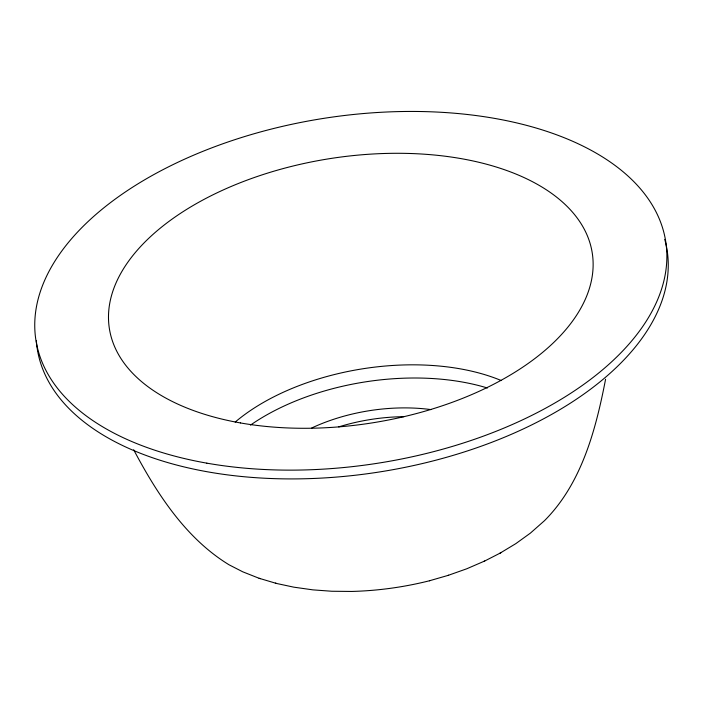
<?xml version="1.0" encoding="UTF-8"?>
<svg xmlns="http://www.w3.org/2000/svg" width="703" height="703" viewBox="0 0 703 703"><rect width="100%" height="100%" fill="white"/><g stroke="black" fill="none" stroke-linecap="round" stroke-linejoin="round"><path stroke-width="1.05" d="M605.582 379.242C595.872 429.436 581.75 483.409 544.491 520.677L530.37 533.138L515.809 543.647L499.956 553.208M448.101 575.388L466.73 568.797L484.719 561.003M483.91 561.425L500.923 552.707M133.667 449.735C156.945 493.673 185.785 538.436 229.143 564.843L242.737 571.803L259.082 578.279L276.534 583.464L293.845 587.172L312.94 589.87L331.772 591.249L351.614 591.443C377.863 590.784 403.979 587.172 429.436 580.775L429.761 580.678M429.436 580.775L448.619 575.239M259.082 578.279L260.374 578.657M275.391 583.121L276.534 583.464M235.197 422.072A180.627 98.903 -8.9 0 1 501.353 380.578M250.47 425.113A180.627 98.903 -8.9 0 1 487.425 388.012M311.71 427.995A127.498 69.817 -8.9 0 1 431.001 409.603M338.723 426.897A127.498 69.817 -8.9 0 1 403.926 416.686M664.748 239.389A318.749 174.537 -8.9 0 1 381.782 471.59A318.749 174.537 -8.9 0 1 36.354 340.691M240.426 422.934A244.372 133.807 -8.9 0 0 592.822 257.614A244.372 133.807 -8.9 0 0 219.187 191.814A244.372 133.807 -8.9 0 0 240.426 422.934M206.831 463.154A318.749 174.537 -8.9 0 0 666.47 247.526A318.749 174.537 -8.9 0 0 179.124 161.69A318.749 174.537 -8.9 0 0 206.831 463.154"/></g></svg>
